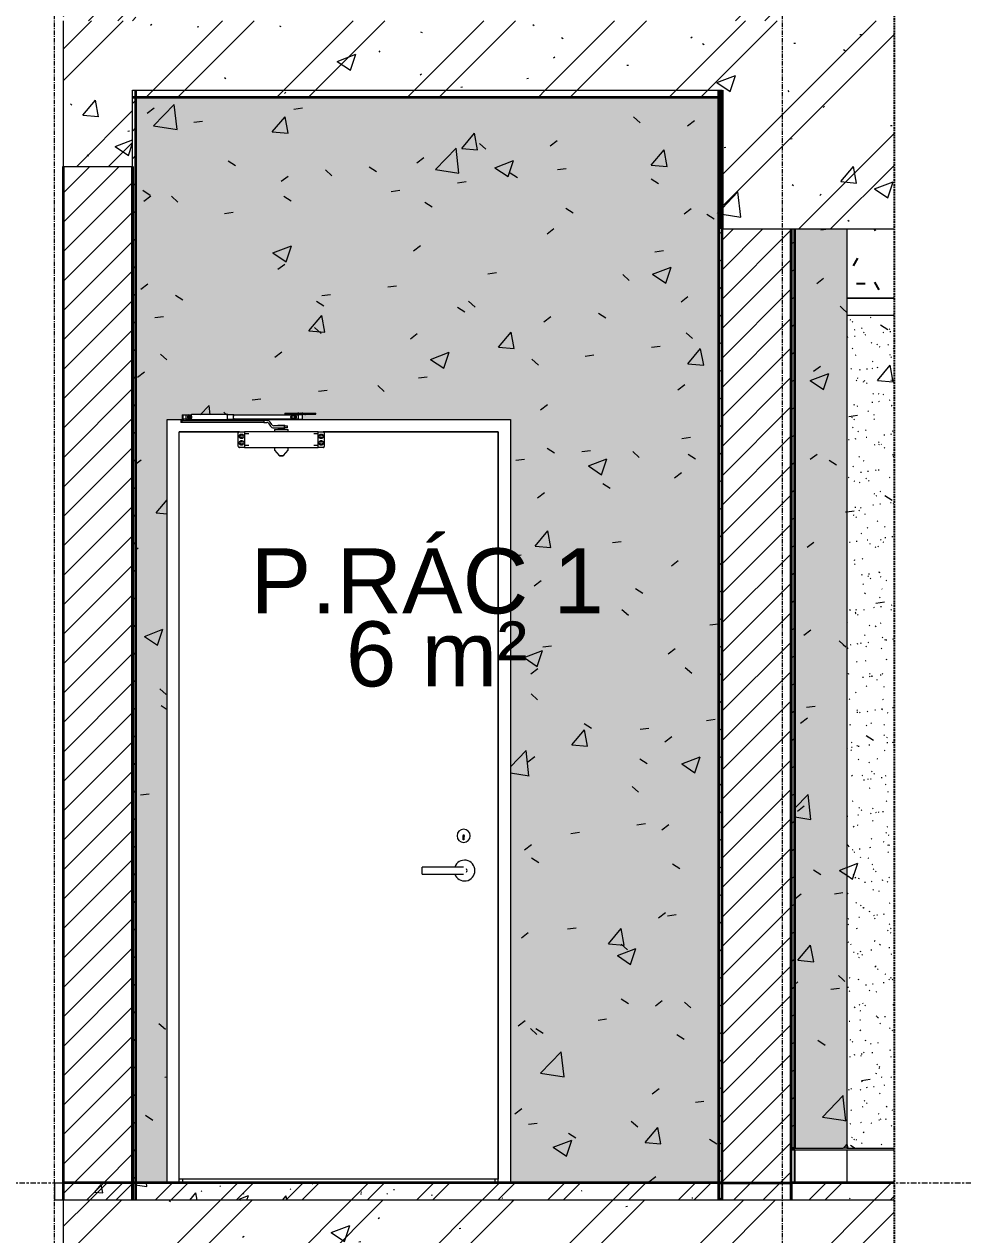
# Model space of a CAD drawing. Header units: millimetres. Extents: x 41641 to 74043, y -6777 to 34550.
# Drawn here: x 51349 to 54057, y 15650 to 19140 of the extents above; entities that cross this region are included whole.
import ezdxf

# ---------------------------------------------------------------- set-up
doc = ezdxf.new("R2010")
doc.units = ezdxf.units.MM
for name, pattern in [('Centre', [31.75, 6.35, -4.7625, 15.875, -4.7625]), ('Grid Line', [22.225, 12.7, -3.175, 3.175, -3.175]), ('Hidden', [7.14375, 4.7625, -2.38125])]:
    doc.linetypes.add(name, pattern=pattern)
for name, color, linetype, lineweight in [('0-1', 7, 'Continuous', 5), ('A-AREA-IDEN', 2, 'Continuous', 9), ('A-CLNG-1', 250, 'Continuous', 18), ('A-CLNG-PATT-1', 254, 'Continuous', 25), ('A-DETL-GENF', 92, 'Continuous', 18), ('A-DETL-GENF-1', 9, 'Continuous', 18), ('A-DETL-GENF-3', 92, 'Hidden', 25), ('A-DETL-THIN', 151, 'Continuous', 18), ('A-DOOR', 31, 'Continuous', 18), ('A-DOOR-FRAM', 31, 'Continuous', 18), ('A-FLOR', 192, 'Continuous', 18), ('A-FLOR-1', 250, 'Continuous', 18), ('A-FLOR-FNSH-1', 7, 'Continuous', 35), ('A-FLOR-HRAL-1', 250, 'Continuous', 18), ('A-FLOR-HRAL-2', 53, 'Continuous', 25), ('A-FLOR-HRAL-3', 9, 'Continuous', 18), ('A-FLOR-LEVL-2', 51, 'Centre', 9), ('A-FLOR-PATT-1', 43, 'Continuous', 18), ('A-FLOR-PATT-3', 8, 'Continuous', 18), ('A-WALL-1', 7, 'Continuous', 35), ('A-WALL-PATT', 111, 'Continuous', 18), ('A-WALL-PATT-1', 9, 'Continuous', 18), ('A-WALL-PATT-2', 255, 'Continuous', 18), ('A-WALL-PATT-3', 250, 'Continuous', 18), ('I-WALL', 2, 'Continuous', 18), ('I-WALL-1', 250, 'Continuous', 18), ('S-BEAM-3', 10, 'Continuous', 50), ('S-GRID-1', 1, 'Grid Line', 9)]:
    doc.layers.add(name, color=color, linetype=linetype, lineweight=lineweight)
doc.styles.add('Arial', font='arial.ttf', dxfattribs={"height": 187.5})
pattern_1 = [(50, (48873.26, 15725), (546.553, -47.817), [57.15, -628.65]), (355, (48873.26, 15725), (-105.73, 573.17), [45.72, -502.92]), (100.451, (48918.8, 15721), (440.828, 525.35), [48.57, -534.27]), (46.184, (48873.26, 15877.4), (813.24, -126.13), [85.725, -942.975]), (96.636, (48941, 15866.9), (712.21, 742.28), [72.855, -801.405]), (351.184, (48873.3, 15877.4), (712.21, 742.28), [68.58, -754.38]), (21, (48949.46, 15839.3), (454.843, -306.796), [57.15, -628.65]), (326, (48949.46, 15839.3), (185.406, 552.564), [45.72, -502.92]), (71.451, (48987.36, 15813.73), (640.25, 245.764), [48.57, -534.27]), (37.5, (48873.26, 15725), (9.2664, 253.665), [5.029, -491.795, 5.029, -505.511, -504.825]), (37.5, (48873.26, 15725), (9.2664, 253.665), [-1007.364, 5.03, -499.796]), (7.5, (48873.26, 15725), (200.46, 300.541), [5.029, -286.055, 5.029, -480.365, -192.405]), (7.5, (48873.26, 15725), (200.46, 300.541), [-776.478, 5.03, -187.376]), (327.5, (48703.33, 15725), (406.773, -17.1864), [5.029, -185.471, 5.029, -589.331, -788.67]), (327.5, (48703.33, 15725), (406.773, -17.1864), [-784.86, 5.03, -783.64]), (317.5, (48627.13, 15725), (444.388, 76.28), [5.03, -242.62, 5.03, -389.687, -560.07]), (317.5, (48627.13, 15725), (444.388, 76.28), [-642.366, 5.03, -555.04]), (45, (48873.26, 15725), (-188.585, 188.585), []), (45, (48873.26, 16010.75), (-188.585, 188.585), [])]
pattern_2 = [(50, (48873.26, 15725), (273.276, -23.909), [28.575, -314.325]), (355, (48873.26, 15725), (-52.865, 286.585), [22.86, -251.46]), (100.451, (48896.03, 15723), (220.414, 262.675), [24.285, -267.135]), (46.184, (48873.26, 15801.2), (406.619, -63.065), [42.862, -471.487]), (96.636, (48907.14, 15795.94), (356.104, 371.14), [36.428, -400.703]), (351.184, (48873.26, 15801.2), (356.107, 371.138), [34.29, -377.19]), (21, (48911.36, 15782.15), (227.421, -153.398), [28.575, -314.325]), (326, (48911.36, 15782.15), (92.703, 276.282), [22.86, -251.46]), (71.451, (48930.3, 15769.37), (320.125, 122.882), [24.285, -267.135]), (37.5, (48873.26, 15725), (4.6325, 126.8326), [2.515, -245.897, 2.515, -252.755, -252.413]), (37.5, (48873.26, 15725), (4.6325, 126.8326), [-503.682, 2.515, -249.898]), (7.5, (48873.26, 15725), (100.229, 150.271), [2.515, -143.027, 2.515, -240.182, -96.203]), (7.5, (48873.26, 15725), (100.229, 150.271), [-388.239, 2.515, -93.688]), (327.5, (48788.3, 15725), (203.3868, -8.5935), [2.515, -92.735, 2.515, -294.665, -394.335]), (327.5, (48788.3, 15725), (203.3868, -8.5935), [-392.43, 2.515, -391.82]), (317.5, (48750.2, 15725), (222.1944, 38.14), [2.515, -121.31, 2.515, -194.843, -280.035]), (317.5, (48750.2, 15725), (222.1944, 38.14), [-321.183, 2.515, -277.52]), (45, (48873.26, 15725), (-94.2927, 94.2927), []), (45, (48873.26, 15867.88), (-94.2927, 94.2927), [])]
pattern_3 = [(50, (48873.26, 15725), (546.553, -47.817), [57.15, -628.65]), (355, (48873.26, 15725), (-105.73, 573.17), [45.72, -502.92]), (100.451, (48918.8, 15721), (440.828, 525.35), [48.57, -534.27]), (46.184, (48873.26, 15877.4), (813.24, -126.13), [85.72, -942.98]), (96.636, (48941, 15866.9), (712.21, 742.28), [72.86, -801.4]), (351.184, (48873.3, 15877.4), (712.21, 742.28), [68.58, -754.38]), (21, (48949.46, 15839.3), (454.843, -306.796), [57.15, -628.65]), (326, (48949.46, 15839.3), (185.406, 552.564), [45.72, -502.92]), (71.451, (48987.36, 15813.73), (640.25, 245.764), [48.57, -534.27]), (37.5, (48873.26, 15725), (9.2664, 253.665), [25.146, -471.678, 25.146, -485.394, -504.825]), (37.5, (48873.26, 15725), (9.2664, 253.665), [-1007.364, 25.146, -479.68]), (7.5, (48873.26, 15725), (200.46, 300.541), [25.146, -265.938, 25.146, -460.248, -192.405]), (7.5, (48873.26, 15725), (200.46, 300.541), [-776.478, 25.146, -167.26]), (327.5, (48703.33, 15725), (406.773, -17.1864), [25.146, -165.354, 25.146, -569.214, -788.67]), (327.5, (48703.33, 15725), (406.773, -17.1864), [-784.86, 25.146, -763.524]), (317.5, (48627.13, 15725), (444.388, 76.28), [25.146, -222.504, 25.146, -369.57, -560.07]), (317.5, (48627.13, 15725), (444.388, 76.28), [-642.366, 25.146, -534.924])]
pattern_4 = [(37.5, (48873.26, 15725), (-2.40047, 73.41204), [2.515, -55.397, 2.515, -62.255, -61.913]), (37.5, (48873.26, 15725), (-2.40047, 73.41204), [-122.682, 2.515, -59.398]), (7.5, (48873.26, 15725), (67.4282, 107.524), [2.515, -28.727, 2.515, -49.682, -20.003]), (7.5, (48873.26, 15725), (67.4282, 107.524), [-83.439, 2.515, -17.488]), (327.5, (48826.4, 15725), (118.6493, 0.2155), [2.515, -16.535, 2.515, -66.065, -89.535]), (327.5, (48826.4, 15725), (118.6493, 0.2155), [-87.63, 2.515, -87.02]), (317.5, (48826.4, 15725), (114.5339, 33.4393), [2.515, -7.01, 2.515, -42.443, -51.435]), (317.5, (48826.4, 15725), (114.5339, 33.4393), [-54.483, 2.515, -48.92])]
pattern_5 = [(45, (48873.26, 15725), (-39.77476, 39.77476), [])]
pattern_6 = [(45, (48873.26, 15725), (-42.4264, 42.4264), [])]

# ---------------------------------------------------------------- blocks, each defined once
blk = doc.blocks.new('NCV_TKTC_KET CAU_rvt-1-TKCS_THANG MÁY TM1 - MẶT CẮT')
at = {"layer": 'A-FLOR-PATT-1'}
h = blk.add_hatch(dxfattribs=at)
h.set_pattern_fill('FP_3', color=256, style=0, pattern_type=2)
h.set_pattern_definition(pattern_1)
h.paths.add_polyline_path([(53295.8, 18930), (53361.9, 18930), (53361.9, 18950), (51661.9, 18950), (51661.9, 18930), (52646.7, 18930)])
h = blk.add_hatch(dxfattribs=at)
h.set_pattern_fill('FP_3', color=256, style=0, pattern_type=2)
h.set_pattern_definition(pattern_1)
h.paths.add_polyline_path([(53295.8, 18930), (53361.9, 18930), (53361.9, 18950), (51661.9, 18950), (51661.9, 18930), (52646.7, 18930)])
at = {"layer": 'A-FLOR-FNSH-1'}
for p, q in [((51661.9, 18930), (53361.9, 18930)), ((53361.9, 18930), (53361.9, 18950))]:
    blk.add_line(p, q, dxfattribs=at)
at = {"layer": 'S-BEAM-3'}
blk.add_line((53361.9, 18950), (53361.9, 18550), dxfattribs=at)
blk = doc.blocks.new('Railing - Railing-V6-TKCS_THANG MÁY TM1 - MẶT CẮT')
at = {"layer": 'A-FLOR-HRAL-2'}
for p, q in [((53571.9, 22695), (53561.9, 22695)), ((53561.9, 22695), (53561.9, 22600)), ((53571.9, 22600), (53571.9, 22695)), ((53561.9, 22600), (53571.9, 22600))]:
    blk.add_line(p, q, dxfattribs=at)
at = {"layer": 'A-FLOR-HRAL-3'}
for p, q in [((53571.9, 22695), (53721.9, 22695)), ((53721.9, 22695), (53858.6, 22695)), ((53721.9, 22695), (53721.9, 22600))]:
    blk.add_line(p, q, dxfattribs=at)
blk = doc.blocks.new('CL_01-VÁCH DỰNG THẠCH CAO CĂN HỘ LOẠI 1-7A1 - CL_01-VÁCH DỰNG THẠCH CAO CĂN HỘ LOẠI 1-7A-V11-TKCS_THANG MÁY TM1 - MẶT CẮT')
at = {"layer": 'A-CLNG-PATT-1'}
h = blk.add_hatch(dxfattribs=at)
h.set_pattern_fill('FP_8', color=256, style=0, pattern_type=2)
h.set_pattern_definition([(0, (48873.26, 15725), (304.8, 76.2), [25.146, -203.454, 25.146, -203.454, -1219.2]), (0, (48873.26, 15725), (304.8, 76.2), [-457.2, 25.146, -432.054, 25.146, -203.454, -533.4]), (0, (48873.26, 15725), (304.8, 76.2), [-1143, 25.146, -127.254, 25.146, -355.854]), (120, (48987.56, 15763.1), (-218.3911, 225.8645), [25.146, -203.454, 25.146, -203.454, -1219.2]), (120, (48987.56, 15763.1), (-218.3911, 225.8645), [-457.2, 25.146, -432.054, 25.146, -203.454, -533.4]), (120, (48987.56, 15763.1), (-218.3911, 225.8645), [-1143, 25.146, -127.254, 25.146, -355.854]), (240, (49025.66, 15915.5), (-86.4089, -302.0645), [25.146, -203.454, 25.146, -203.454, -1219.2]), (240, (49025.66, 15915.5), (-86.4089, -302.0645), [-457.2, 25.146, -432.054, 25.146, -203.454, -533.4]), (240, (49025.66, 15915.5), (-86.4089, -302.0645), [-1143, 25.146, -127.254, 25.146, -355.854])])
h.paths.add_polyline_path([(53858.6, 18350), (53858.6, 18550), (53721.9, 18550), (53721.9, 18350)])
at = {"layer": 'A-CLNG-1'}
blk.add_line((53858.6, 18350), (53721.9, 18350), dxfattribs=at)
blk = doc.blocks.new('NCV_TKTC_TANG 5_rvt-1-TKCS_THANG MÁY TM1 - MẶT CẮT')
at = {"layer": 'A-FLOR-1'}
h = blk.add_hatch(dxfattribs=at)
h.set_pattern_fill('FP_2', color=256, style=0, pattern_type=2)
h.set_pattern_definition(pattern_2)
h.paths.add_polyline_path([(53858.6, 15750), (53858.6, 15800), (53561.9, 15800), (53561.9, 15750)])
at = {"layer": 'A-WALL-PATT-1'}
h = blk.add_hatch(dxfattribs=at)
h.set_pattern_fill('FP_5', color=256, style=0, pattern_type=2)
h.set_pattern_definition(pattern_3)
h.paths.add_polyline_path([(53571.9, 15900), (53711.9, 15900), (53711.9, 18550), (53571.9, 18550), (53571.9, 16338.3)])
h = blk.add_hatch(dxfattribs=at)
h.set_pattern_fill('FP_5', color=256, style=0, pattern_type=2)
h.set_pattern_definition(pattern_3)
h.paths.add_polyline_path([(53721.9, 15900), (53721.9, 18550), (53711.9, 18550), (53711.9, 15900)])
h = blk.add_hatch(dxfattribs=at)
h.set_pattern_fill('FP_5', color=256, style=0, pattern_type=2)
h.set_pattern_definition(pattern_3)
h.paths.add_polyline_path([(53721.9, 15900), (53858.6, 15900), (53858.6, 18300), (53721.9, 18300), (53721.9, 16038.3)])
at = {"layer": 'A-WALL-PATT-2'}
h = blk.add_hatch(dxfattribs=at)
h.set_pattern_fill('FP_6', color=256, style=0, pattern_type=2)
h.set_pattern_definition(pattern_4)
h.paths.add_polyline_path([(53571.9, 15900), (53711.9, 15900), (53711.9, 18550), (53571.9, 18550), (53571.9, 16338.3)])
h = blk.add_hatch(dxfattribs=at)
h.set_pattern_fill('FP_6', color=256, style=0, pattern_type=2)
h.set_pattern_definition(pattern_4)
h.paths.add_polyline_path([(53721.9, 15900), (53721.9, 18550), (53711.9, 18550), (53711.9, 15900)])
h = blk.add_hatch(dxfattribs=at)
h.set_pattern_fill('FP_6', color=256, style=0, pattern_type=2)
h.set_pattern_definition(pattern_4)
h.paths.add_polyline_path([(53721.9, 15900), (53858.6, 15900), (53858.6, 18300), (53721.9, 18300), (53721.9, 16038.3)])
at = {"layer": 'A-WALL-PATT-3'}
h = blk.add_hatch(dxfattribs=at)
h.set_pattern_fill('FP_7', color=256, style=0, pattern_type=2)
h.set_pattern_definition(pattern_5)
h.paths.add_polyline_path([(53561.9, 15900), (53571.9, 15900), (53571.9, 18550), (53561.9, 18550), (53561.9, 16338.3)])
at = {"layer": 'A-CLNG-1'}
for p, q in [((53721.9, 18350), (53858.6, 18350)), ((53858.6, 18300), (53721.9, 18300))]:
    blk.add_line(p, q, dxfattribs=at)
at = {"layer": 'A-FLOR-FNSH-1'}
for p, q in [((53858.6, 15800), (53561.9, 15800)), ((53561.9, 15800), (53561.9, 15750))]:
    blk.add_line(p, q, dxfattribs=at)
at = {"layer": 'A-WALL-1'}
for p, q in [((53561.9, 18550), (53561.9, 15900)), ((53571.9, 15900), (53571.9, 18550)), ((53561.9, 15900), (53571.9, 15900))]:
    blk.add_line(p, q, dxfattribs=at)
at = {"layer": 'I-WALL-1'}
for p, q in [((53721.9, 18550), (53721.9, 15900)), ((53571.9, 15900), (53711.9, 15900)), ((53721.9, 15900), (53711.9, 15900)), ((53721.9, 15900), (53858.6, 15900))]:
    blk.add_line(p, q, dxfattribs=at)
at = {"layer": 'A-CLNG-1'}
blk.add_blockref('CL_01-VÁCH DỰNG THẠCH CAO CĂN HỘ LOẠI 1-7A1 - CL_01-VÁCH DỰNG THẠCH CAO CĂN HỘ LOẠI 1-7A-V11-TKCS_THANG MÁY TM1 - MẶT CẮT', (0, 0), dxfattribs=at)
at = {"layer": 'A-FLOR-HRAL-1'}
blk.add_blockref('Railing - Railing-V6-TKCS_THANG MÁY TM1 - MẶT CẮT', (0, -6800), dxfattribs=at)
blk = doc.blocks.new('FD_02 - FD_03 - FD_03-KY THUAT-900x2200mm-V3-TKCS_THANG MÁY TM1 - MẶT CẮT')
at = {"layer": 'A-DOOR'}
for p, q in [((52100.8, 7818.5), (52100.8, 7815.5)), ((52100.8, 7818.5), (52101.2, 7818.5)), ((52101.2, 7818.5), (52120.4, 7818.5)), ((52120.4, 7818.5), (52120.7, 7818.5)), ((52120.8, 7818.5), (52126, 7818.5)), ((52126, 7818.5), (52127.1, 7818.5)), ((52127.1, 7818.5), (52143.6, 7818.5)), ((52139.8, 7820.3), (52139.8, 7818.5)), ((52143.6, 7818.5), (52147.9, 7818.5)), ((52145.8, 7820.3), (52145.8, 7820.3)), ((52145.8, 7820.3), (52145.8, 7820.3)), ((52147.9, 7818.5), (52164.4, 7818.5)), ((52151.8, 7818.5), (52151.8, 7820.3)), ((52164.4, 7818.5), (52165.5, 7818.5)), ((52165.5, 7818.5), (52170.7, 7818.5)), ((52170.8, 7818.5), (52171.1, 7818.5)), ((52171.1, 7818.5), (52190.3, 7818.5)), ((52190.3, 7818.5), (52190.8, 7818.5)), ((52190.8, 7815.5), (52190.8, 7818.5)), ((51800.8, 7798), (51800.8, 7792)), ((51800.8, 7798), (51805.3, 7798)), ((51805.3, 7792), (51800.8, 7792)), ((51804.8, 7814), (51804.8, 7801)), ((51804.8, 7814), (51816.9, 7814)), ((51816.9, 7801), (51804.8, 7801)), ((51805.3, 7798), (52040.8, 7798)), ((51805.3, 7792), (51805.3, 7798)), ((52040.8, 7792), (51805.3, 7792)), ((51807.3, 7814), (51807.3, 7798)), ((51808.5, 7801), (51808.5, 7798)), ((51816.9, 7814), (51824, 7814)), ((51816.9, 7801), (51816.9, 7814)), ((51824, 7801), (51816.9, 7801)), ((51817.1, 7798), (51817.1, 7801.2)), ((51818.3, 7798), (51818.3, 7801)), ((51824, 7814), (51830.9, 7814)), ((51830.9, 7801), (51824, 7801)), ((51830.9, 7801), (51830.9, 7814)), ((51830.9, 7813.6), (51830.9, 7801.4)), ((51830.9, 7801.4), (51830.9, 7813.6)), ((51936.4, 7814.5), (51831.7, 7814.5)), ((51831.7, 7800.5), (51936.4, 7800.5)), ((51953.8, 7813.5), (51936.4, 7813.5)), ((51936.4, 7801.5), (51953.8, 7801.5)), ((52140.2, 7812.5), (51953.8, 7812.5)), ((51953.8, 7802.5), (52140.2, 7802.5)), ((52049.2, 7798), (52040.8, 7798)), ((52040.8, 7798), (52040.8, 7792)), ((52040.8, 7792), (52049.2, 7792)), ((52049.2, 7798), (52049.2, 7798)), ((52054.1, 7789.4), (52059.9, 7781.1)), ((52064.8, 7784.6), (52059, 7792.9)), ((52081.1, 7784), (52083.8, 7784)), ((52081.1, 7784), (52081.1, 7782)), ((52083.8, 7784), (52093.8, 7784)), ((52083.8, 7782), (52083.8, 7784)), ((52093.8, 7784), (52101.2, 7784)), ((52093.8, 7782), (52093.8, 7784)), ((52100.8, 7815.5), (52101.2, 7815.5)), ((52101.2, 7815.5), (52120.4, 7815.5)), ((52101.2, 7782), (52101.2, 7784)), ((52120.4, 7815.5), (52120.7, 7815.5)), ((52120.8, 7815.5), (52126, 7815.5)), ((52121.7, 7811.5), (52128.6, 7811.5)), ((52121.7, 7811.5), (52121.7, 7803.5)), ((52128.6, 7803.5), (52121.7, 7803.5)), ((52126, 7815.5), (52127.1, 7815.5)), ((52127.1, 7815.5), (52143.6, 7815.5)), ((52130.8, 7815.5), (52130.8, 7814.5)), ((52130.8, 7814.5), (52132.8, 7814.5)), ((52132.8, 7814.5), (52130.8, 7814.5)), ((52134.8, 7814.5), (52132.8, 7814.5)), ((52134.8, 7814.5), (52140.5, 7814.5)), ((52140.5, 7800.5), (52134.8, 7800.5)), ((52139.3, 7814.5), (52139.3, 7800.5)), ((52140.5, 7814.5), (52152, 7814.5)), ((52140.5, 7800.5), (52140.5, 7814.5)), ((52152, 7800.5), (52140.5, 7800.5)), ((52140.8, 7815.5), (52140.8, 7814.5)), ((52143.6, 7815.5), (52147.9, 7815.5)), ((52147.9, 7815.5), (52164.4, 7815.5)), ((52150.8, 7814.5), (52150.8, 7815.5)), ((52158.8, 7814.5), (52152, 7814.5)), ((52152, 7814.5), (52152.2, 7814.5)), ((52152.2, 7800.5), (52152, 7800.5)), ((52152.2, 7800.5), (52152.2, 7814.5)), ((52158.8, 7814.5), (52160.8, 7814.5)), ((52160.8, 7814.5), (52158.8, 7814.5)), ((52160.8, 7814.5), (52160.8, 7815.5)), ((52164.4, 7815.5), (52165.5, 7815.5)), ((52165.5, 7815.5), (52170.7, 7815.5)), ((52170.8, 7815.5), (52171.1, 7815.5)), ((52171.1, 7815.5), (52190.3, 7815.5)), ((52190.3, 7815.5), (52190.8, 7815.5)), ((51970.1, 7765), (51796.9, 7765)), ((51796.9, 5610), (51796.9, 7765)), ((51967.1, 7723), (51967.1, 7762)), ((51970.1, 7765), (51982.4, 7765)), ((51982.4, 7765), (51985, 7765)), ((52197.1, 7765), (51985.1, 7765)), ((51985.1, 7765), (51985.1, 7764.7)), ((51985.1, 7764.7), (51985.1, 7756.1)), ((51997.1, 7759), (51985.1, 7759)), ((51985.1, 7756.1), (51985.1, 7754.3)), ((51985.1, 7754.3), (51985.1, 7730.7)), ((52100.1, 7782), (52069.7, 7782)), ((52069.7, 7776), (52100.1, 7776)), ((52071.6, 7772), (52071.6, 7765)), ((52071.6, 7772), (52110, 7772)), ((52081.1, 7776), (52081.1, 7774)), ((52082.4, 7774), (52081.1, 7774)), ((52082.1, 7774), (52082.1, 7772)), ((52083.3, 7774), (52082.4, 7774)), ((52082.4, 7774), (52083.3, 7774)), ((52083.8, 7774), (52082.4, 7774)), ((52083.8, 7774), (52083.8, 7776)), ((52088.8, 7774), (52083.8, 7774)), ((52093.8, 7774), (52088.8, 7774)), ((52093.8, 7774), (52093.8, 7776)), ((52097.5, 7774), (52093.8, 7774)), ((52101.2, 7774), (52097.5, 7774)), ((52100.1, 7776), (52100.1, 7782)), ((52100.1, 7782), (52108.6, 7782)), ((52108.6, 7776), (52100.1, 7776)), ((52100.1, 7772), (52100.1, 7774)), ((52101.2, 7774), (52101.2, 7776)), ((52108.6, 7776), (52108.6, 7782)), ((52110, 7772), (52110.7, 7772)), ((52110.7, 7765), (52110.7, 7772)), ((52197.1, 7759), (52185.1, 7759)), ((52197.1, 7764.7), (52197.1, 7765)), ((52197.1, 7756.1), (52197.1, 7764.7)), ((52197.1, 7754.3), (52197.1, 7756.1)), ((52197.1, 7730.7), (52197.1, 7754.3)), ((52197.2, 7765), (52199.9, 7765)), ((52199.9, 7765), (52212.1, 7765)), ((52716.9, 7765), (52212.1, 7765)), ((52215.1, 7762), (52215.1, 7723)), ((52716.9, 7765), (52716.9, 5610)), ((51982.4, 7720), (51970.1, 7720)), ((51985, 7720), (51982.4, 7720)), ((51985.1, 7730.7), (51985.1, 7728.9)), ((51985.1, 7728.9), (51985.1, 7720.3)), ((51985.1, 7726), (51997.1, 7726)), ((51985.1, 7720.3), (51985.1, 7720)), ((51985.1, 7720), (52197.1, 7720)), ((52071.6, 7720), (52071.6, 7712.4)), ((52110.6, 7712.4), (52110.6, 7720)), ((52185.1, 7726), (52197.1, 7726)), ((52197.1, 7728.9), (52197.1, 7730.7)), ((52197.1, 7720.3), (52197.1, 7728.9)), ((52197.1, 7720), (52197.1, 7720.3)), ((52199.9, 7720), (52197.2, 7720)), ((52212.1, 7720), (52199.9, 7720)), ((52071.9, 7711.7), (52084.9, 7696.3)), ((52091.1, 7696), (52091.1, 7696)), ((52091.1, 7696), (52091.1, 7696)), ((52097.4, 7696.3), (52110.4, 7711.7)), ((52616, 6588.3), (52616, 6597.7)), ((52617.9, 6597.7), (52617.9, 6588.3)), ((52617.9, 6588.3), (52616, 6588.3)), ((52601.9, 6510), (52496.9, 6510)), ((52496.9, 6500), (52496.9, 6510)), ((52496.9, 6490), (52496.9, 6500)), ((52496.9, 6490), (52601.9, 6490)), ((52716.9, 5610), (51796.9, 5610))]:
    blk.add_line(p, q, dxfattribs=at)
at = {"layer": 'A-DOOR', "flags": 128}
for points in [[(52118.4, 7807.5), (52118.5, 7808.3), (52118.8, 7809), (52119.3, 7809.7), (52119.9, 7810.4), (52120.7, 7811), (52121.7, 7811.5)], [(52121.7, 7803.5), (52120.7, 7804), (52119.9, 7804.6), (52119.3, 7805.3), (52118.8, 7806), (52118.5, 7806.7), (52118.4, 7807.5)], [(51970.1, 7765), (51969.5, 7764.9), (51968.8, 7764.7), (51968.3, 7764.3), (51967.8, 7763.9), (51967.4, 7763.3), (51967.2, 7762.7), (51967.1, 7762)], [(52215.1, 7762), (52215.1, 7762.7), (52214.8, 7763.3), (52214.5, 7763.9), (52214, 7764.3), (52213.4, 7764.7), (52212.8, 7764.9), (52212.1, 7765)], [(51967.1, 7723), (51967.2, 7722.3), (51967.4, 7721.7), (51967.8, 7721.1), (51968.3, 7720.7), (51968.8, 7720.3), (51969.5, 7720.1), (51970.1, 7720)], [(52212.1, 7720), (52212.8, 7720.1), (52213.4, 7720.3), (52214, 7720.7), (52214.5, 7721.1), (52214.8, 7721.7), (52215.1, 7722.3), (52215.1, 7723)], [(52071.9, 7711.7), (52071.9, 7711.7), (52071.8, 7711.8), (52071.8, 7711.8), (52071.8, 7711.8), (52071.8, 7711.9), (52071.7, 7711.9), (52071.7, 7712), (52071.7, 7712), (52071.7, 7712), (52071.7, 7712.1), (52071.7, 7712.1), (52071.7, 7712.2), (52071.6, 7712.2), (52071.6, 7712.3), (52071.6, 7712.3), (52071.6, 7712.3), (52071.6, 7712.4), (52071.6, 7712.4)], [(52085.6, 7696), (52085.5, 7696), (52085.5, 7696), (52085.4, 7696), (52085.4, 7696), (52085.4, 7696), (52085.3, 7696), (52085.3, 7696), (52085.3, 7696), (52085.2, 7696.1), (52085.2, 7696.1), (52085.2, 7696.1), (52085.1, 7696.1), (52085.1, 7696.1), (52085.1, 7696.1), (52085, 7696.2), (52085, 7696.2), (52085, 7696.2), (52084.9, 7696.2), (52084.9, 7696.3), (52084.9, 7696.3), (52084.9, 7696.3), (52084.9, 7696.3)], [(52091.1, 7696), (52090.9, 7696), (52090.7, 7696), (52090.5, 7696), (52090.2, 7696), (52090, 7696), (52089.8, 7696), (52089.6, 7696), (52089.4, 7696), (52089.2, 7696), (52089, 7696), (52088.8, 7696), (52088.6, 7696), (52088.4, 7696), (52088.2, 7696), (52088, 7696), (52087.8, 7696), (52087.6, 7696), (52087.5, 7696), (52087.3, 7696), (52087.1, 7696), (52087, 7696), (52086.8, 7696), (52086.7, 7696), (52086.6, 7696), (52086.4, 7696), (52086.3, 7696), (52086.2, 7696), (52086.1, 7696), (52086, 7696), (52085.9, 7696), (52085.9, 7696), (52085.8, 7696), (52085.7, 7696), (52085.7, 7696), (52085.6, 7696), (52085.6, 7696), (52085.6, 7696), (52085.6, 7696), (52085.6, 7696)], [(52085.6, 7696), (52085.6, 7696), (52085.6, 7696), (52085.6, 7696), (52085.6, 7696), (52085.7, 7696), (52085.7, 7696), (52085.8, 7696), (52085.8, 7696), (52085.9, 7696), (52086, 7696), (52086.1, 7696), (52086.2, 7696), (52086.3, 7696), (52086.4, 7696), (52086.5, 7696), (52086.7, 7696), (52086.8, 7696), (52086.9, 7696), (52087.1, 7696), (52087.2, 7696), (52087.4, 7696), (52087.6, 7696), (52087.7, 7696), (52087.9, 7696), (52088.1, 7696), (52088.3, 7696), (52088.5, 7696), (52088.7, 7696), (52088.9, 7696), (52089.1, 7696), (52089.3, 7696), (52089.5, 7696), (52089.7, 7696), (52090, 7696), (52090.2, 7696), (52090.4, 7696), (52090.6, 7696), (52090.8, 7696), (52091.1, 7696), (52091.1, 7696)], [(52091.1, 7696), (52091.3, 7696), (52091.6, 7696), (52091.8, 7696), (52092, 7696), (52092.2, 7696), (52092.5, 7696), (52092.7, 7696), (52092.9, 7696), (52093.1, 7696), (52093.3, 7696), (52093.5, 7696), (52093.7, 7696), (52093.9, 7696), (52094.1, 7696), (52094.3, 7696), (52094.5, 7696), (52094.6, 7696), (52094.8, 7696), (52095, 7696), (52095.1, 7696), (52095.3, 7696), (52095.4, 7696), (52095.6, 7696), (52095.7, 7696), (52095.8, 7696), (52095.9, 7696), (52096, 7696), (52096.1, 7696), (52096.2, 7696), (52096.3, 7696), (52096.4, 7696), (52096.5, 7696), (52096.5, 7696), (52096.6, 7696), (52096.6, 7696), (52096.7, 7696), (52096.7, 7696), (52096.7, 7696), (52096.7, 7696)], [(52096.7, 7696), (52096.7, 7696), (52096.7, 7696), (52096.7, 7696), (52096.6, 7696), (52096.6, 7696), (52096.5, 7696), (52096.5, 7696), (52096.4, 7696), (52096.3, 7696), (52096.3, 7696), (52096.2, 7696), (52096.1, 7696), (52096, 7696), (52095.8, 7696), (52095.7, 7696), (52095.6, 7696), (52095.5, 7696), (52095.3, 7696), (52095.2, 7696), (52095, 7696), (52094.8, 7696), (52094.7, 7696), (52094.5, 7696), (52094.3, 7696), (52094.1, 7696), (52093.9, 7696), (52093.8, 7696), (52093.6, 7696), (52093.4, 7696), (52093.1, 7696), (52092.9, 7696), (52092.7, 7696), (52092.5, 7696), (52092.3, 7696), (52092.1, 7696), (52091.9, 7696), (52091.6, 7696), (52091.4, 7696), (52091.2, 7696), (52091.1, 7696)], [(52097.4, 7696.3), (52097.4, 7696.3), (52097.4, 7696.3), (52097.3, 7696.2), (52097.3, 7696.2), (52097.3, 7696.2), (52097.2, 7696.2), (52097.2, 7696.2), (52097.2, 7696.1), (52097.1, 7696.1), (52097.1, 7696.1), (52097.1, 7696.1), (52097, 7696.1), (52097, 7696.1), (52097, 7696), (52096.9, 7696), (52096.9, 7696), (52096.9, 7696), (52096.8, 7696), (52096.8, 7696), (52096.8, 7696), (52096.7, 7696), (52096.7, 7696)], [(52110.6, 7712.4), (52110.6, 7712.4), (52110.6, 7712.3), (52110.6, 7712.3), (52110.6, 7712.2), (52110.6, 7712.2), (52110.6, 7712.1), (52110.6, 7712.1), (52110.6, 7712.1), (52110.6, 7712), (52110.5, 7712), (52110.5, 7711.9), (52110.5, 7711.9), (52110.5, 7711.9), (52110.5, 7711.8), (52110.4, 7711.8), (52110.4, 7711.7), (52110.4, 7711.7), (52110.4, 7711.7)], [(52616.9, 6510), (52616.9, 6510), (52616.9, 6510), (52616.8, 6510), (52616.7, 6510), (52616.6, 6510), (52616.5, 6510), (52616.4, 6510), (52616.2, 6510), (52616, 6510), (52615.8, 6510), (52615.5, 6510), (52615.2, 6510), (52615, 6510), (52614.6, 6510), (52614.3, 6510), (52614, 6510), (52613.6, 6510), (52613.2, 6510), (52612.8, 6510), (52612.4, 6510), (52611.9, 6510), (52611.5, 6510), (52611, 6510), (52610.5, 6510), (52610, 6510), (52609.5, 6510), (52609, 6510), (52608.5, 6510), (52607.9, 6510), (52607.4, 6510), (52606.8, 6510), (52606.2, 6510), (52605.7, 6510), (52605.1, 6510), (52604.5, 6510), (52603.9, 6510), (52603.3, 6510), (52602.7, 6510), (52602.1, 6510), (52601.9, 6510)], [(52601.9, 6490), (52602.5, 6490), (52603.1, 6490), (52603.7, 6490), (52604.3, 6490), (52604.9, 6490), (52605.5, 6490), (52606.1, 6490), (52606.7, 6490), (52607.2, 6490), (52607.8, 6490), (52608.3, 6490), (52608.9, 6490), (52609.4, 6490), (52609.9, 6490), (52610.4, 6490), (52610.9, 6490), (52611.4, 6490), (52611.8, 6490), (52612.3, 6490), (52612.7, 6490), (52613.1, 6490), (52613.5, 6490), (52613.9, 6490), (52614.2, 6490), (52614.6, 6490), (52614.9, 6490), (52615.2, 6490), (52615.4, 6490), (52615.7, 6490), (52615.9, 6490), (52616.1, 6490), (52616.3, 6490), (52616.5, 6490), (52616.6, 6490), (52616.7, 6490), (52616.8, 6490), (52616.9, 6490), (52616.9, 6490), (52616.9, 6490)]]:
    blk.add_lwpolyline(points, dxfattribs=at)
at = {"layer": 'A-DOOR'}
for centre, radius, start, end in [((51976.1, 7752), 3.5, 0, 180), ((51976.1, 7752), 3.5, 180, 0), ((52206.1, 7752), 3.5, 0, 180), ((52206.1, 7752), 3.5, 180, 0), ((51976.1, 7733), 3.5, 0, 180), ((51976.1, 7733), 3.5, 180, 0), ((52206.1, 7733), 3.5, 0, 180), ((52206.1, 7733), 3.5, 180, 0), ((52616.9, 6600), 19, 0, 180), ((52616.9, 6600), 19, 180, 0), ((52616.9, 6600), 2.5, 293.4206, 247.0082), ((52619.4, 6500), 30, 0, 160.3657), ((52619.4, 6500), 30, 199.5633, 0), ((52616.9, 6500), 10, 0, 30), ((52616.9, 6500), 10, 330, 0)]:
    blk.add_arc(centre, radius, start, end, dxfattribs=at)
for centre, major_axis, ratio, start_param, end_param in [((51822.8, 7807.5), (0, 2.5), 0.965835, 4.712389, 7.853982), ((51822.8, 7807.5), (0, 2.5), 0.965835, 1.570796, 4.712389), ((51823.3, 7807.5), (0, 2.5), 0.965835, 0, 1.570796), ((51823.3, 7807.5), (0, 2.5), 0.965835, 1.570796, 3.141593), ((51823.4, 7807.5), (0, 2.5), 0.965835, 0, 1.570796), ((51823.4, 7807.5), (0, 2.5), 0.965835, 1.570796, 3.141593), ((51825.2, 7807.5), (0, 2.5), 0.965835, 0.523599, 1.570796), ((51825.1, 7807.5), (0, 2.5), 0.965835, 0.523599, 1.570796), ((51825.2, 7807.5), (0, 2.5), 0.965835, 1.570796, 2.617994), ((51825.1, 7807.5), (0, 2.5), 0.965835, 1.570796, 2.617994), ((51825.7, 7807.5), (0, 2.5), 0.965835, 0.523599, 1.570796), ((51825.7, 7807.5), (0, 2.5), 0.965835, 1.570796, 2.617994), ((51822.2, 7807.5), (0, 6.79), 0.965835, 4.712389, 5.992125), ((51822.2, 7807.5), (0, 6.79), 0.965835, 3.432653, 4.712389), ((51822.7, 7807.5), (0, 6.79), 0.965835, 4.712389, 5.992125), ((51822.7, 7807.5), (0, 6.79), 0.965835, 3.432653, 4.712389), ((51823.3, 7807.5), (0, 2.5), 0.965835, 4.712389, 4.974188), ((51823.4, 7807.5), (0, 2.5), 0.965835, 4.712389, 4.974188), ((51823.3, 7807.5), (0, 2.5), 0.965835, 4.45059, 4.712389), ((51823.4, 7807.5), (0, 2.5), 0.965835, 4.45059, 4.712389), ((51831.7, 7807.5), (0, 7), 0.259156, 0, 0.50718), ((51831.7, 7807.5), (0, 7), 0.259156, 2.634413, 3.141593), ((51936.4, 7807.5), (0, 7), 0.259156, 5.759587, 7.853982), ((51936.4, 7807.5), (0, 7), 0.259156, 1.570796, 3.665191), ((51936.4, 7807.5), (0, 6), 0.259156, 0, 1.570796), ((51936.4, 7807.5), (0, 6), 0.259156, 1.570796, 3.141593), ((51953.8, 7807.5), (0, 6), 0.259156, 5.759587, 7.853982), ((51953.8, 7807.5), (0, 6), 0.259156, 1.570796, 3.665191), ((51953.8, 7807.5), (0, 5), 0.259156, 0, 1.570796), ((51953.8, 7807.5), (0, 5), 0.259156, 1.570796, 3.141593), ((52049.2, 7786), (0, 12), 1, 5.323254, 6.283185), ((52049.2, 7786), (0, 6), 1, 5.323254, 6.283185), ((52069.7, 7788), (0, 6), 1, 2.181662, 3.141593), ((52134.8, 7807.5), (0, 7), 0.965835, 0, 1.570796), ((52134.8, 7807.5), (0, 7), 0.965835, 1.570796, 3.141593), ((52132.6, 7807.5), (0, 2.5), 0.965835, 4.712389, 7.853982), ((52132.6, 7807.5), (0, 2.5), 0.965835, 1.570796, 4.712389), ((52133.1, 7807.5), (0, 2.5), 0.965835, 0, 1.570796), ((52133.1, 7807.5), (0, 2.5), 0.965835, 0, 1.570796), ((52133.1, 7807.5), (0, 2.5), 0.965835, 1.570796, 3.141593), ((52133.1, 7807.5), (0, 2.5), 0.965835, 1.570796, 3.141593), ((52134.7, 7807.5), (0, 2.5), 0.965835, 0.523599, 1.570796), ((52134.7, 7807.5), (0, 2.5), 0.965835, 0.523599, 1.570796), ((52134.7, 7807.5), (0, 2.5), 0.965835, 1.570796, 2.617994), ((52134.7, 7807.5), (0, 2.5), 0.965835, 1.570796, 2.617994), ((52135.2, 7807.5), (0, 2.5), 0.965835, 0.523599, 1.570796), ((52135.2, 7807.5), (0, 2.5), 0.965835, 1.570796, 2.617994), ((52133.1, 7807.5), (0, 2.5), 0.965835, 5.759587, 6.021386), ((52133.1, 7807.5), (0, 2.5), 0.965835, 5.759587, 6.021386), ((52133.1, 7807.5), (0, 2.5), 0.965835, 3.403392, 3.665191), ((52133.1, 7807.5), (0, 2.5), 0.965835, 3.403392, 3.665191), ((52069.7, 7788), (0, 12), 1, 2.181662, 3.141593)]:
    blk.add_ellipse(centre, major_axis=major_axis, ratio=ratio, start_param=start_param, end_param=end_param, dxfattribs=at)
for points, knots in [([(51830.9, 7813.6), (51830.9, 7813.5), (51830.9, 7813.2), (51830.9, 7812.8), (51831, 7812.5), (51831.1, 7812.3), (51831.1, 7812), (51831.2, 7811.8), (51831.2, 7811.7), (51831.3, 7811.5), (51831.3, 7811.3), (51831.4, 7811.1), (51831.5, 7810.8), (51831.5, 7810.6), (51831.6, 7810.4), (51831.6, 7810.3), (51831.7, 7810), (51831.7, 7809.8), (51831.8, 7809.4), (51831.9, 7809), (51831.9, 7808.7), (51831.9, 7808.2), (51832, 7807.8), (51832, 7807.5)], [0, 0, 0, 0, 0.1, 0.2, 0.25, 0.3, 0.35, 0.375, 0.4, 0.425, 0.45, 0.5, 0.55, 0.575, 0.6, 0.625, 0.65, 0.7, 0.75, 0.8, 0.85, 0.9, 1, 1, 1, 1]), ([(51832, 7807.5), (51832, 7807.2), (51831.9, 7806.8), (51831.9, 7806.3), (51831.9, 7806), (51831.8, 7805.6), (51831.7, 7805.2), (51831.7, 7805), (51831.6, 7804.7), (51831.6, 7804.6), (51831.5, 7804.4), (51831.5, 7804.2), (51831.4, 7803.9), (51831.3, 7803.7), (51831.3, 7803.5), (51831.2, 7803.3), (51831.2, 7803.2), (51831.1, 7803), (51831.1, 7802.7), (51831, 7802.5), (51830.9, 7802.2), (51830.9, 7801.8), (51830.9, 7801.5), (51830.9, 7801.4)], [0, 0, 0, 0, 0.1, 0.15, 0.2, 0.25, 0.3, 0.35, 0.375, 0.4, 0.425, 0.45, 0.5, 0.55, 0.575, 0.6, 0.625, 0.65, 0.7, 0.75, 0.8, 0.9, 1, 1, 1, 1]), ([(51969.8, 7752), (51969.8, 7753.2), (51970.3, 7755), (51971.8, 7756.9), (51973.2, 7757.9), (51974.9, 7758.5), (51976.7, 7758.7), (51978.5, 7758.4), (51980.1, 7757.6), (51981.5, 7756.4), (51982.1, 7755.4), (51982.4, 7754.9)], [0, 0, 0, 0, 0.2, 0.3, 0.4, 0.5, 0.6, 0.7, 0.8, 0.9, 1, 1, 1, 1]), ([(51982.4, 7749.1), (51981.9, 7748), (51980.7, 7746.7), (51978.5, 7745.6), (51976.7, 7745.3), (51974.9, 7745.5), (51973.2, 7746.1), (51971.8, 7747.1), (51970.6, 7748.5), (51969.9, 7750.2), (51969.8, 7751.4), (51969.8, 7752)], [0, 0, 0, 0, 0.2, 0.3, 0.4, 0.5, 0.6, 0.7, 0.8, 0.9, 1, 1, 1, 1]), ([(52199.9, 7754.9), (52200.4, 7756), (52201.6, 7757.3), (52203.8, 7758.4), (52205.5, 7758.7), (52207.3, 7758.5), (52209, 7757.9), (52210.5, 7756.9), (52211.6, 7755.5), (52212.3, 7753.8), (52212.5, 7752.6), (52212.5, 7752)], [0, 0, 0, 0, 0.2, 0.3, 0.4, 0.5, 0.6, 0.7, 0.8, 0.9, 1, 1, 1, 1]), ([(52212.5, 7752), (52212.5, 7750.8), (52212, 7749), (52210.5, 7747.1), (52209, 7746.1), (52207.3, 7745.5), (52205.5, 7745.3), (52203.8, 7745.6), (52202.1, 7746.4), (52200.8, 7747.6), (52200.1, 7748.6), (52199.9, 7749.1)], [0, 0, 0, 0, 0.2, 0.3, 0.4, 0.5, 0.6, 0.7, 0.8, 0.9, 1, 1, 1, 1]), ([(51969.8, 7733), (51969.8, 7734.2), (51970.3, 7736), (51971.8, 7737.9), (51973.2, 7738.9), (51974.9, 7739.5), (51976.7, 7739.7), (51978.5, 7739.4), (51980.1, 7738.6), (51981.5, 7737.4), (51982.1, 7736.4), (51982.4, 7735.9)], [0, 0, 0, 0, 0.2, 0.3, 0.4, 0.5, 0.6, 0.7, 0.8, 0.9, 1, 1, 1, 1]), ([(51982.4, 7730.1), (51981.9, 7729), (51980.7, 7727.7), (51978.5, 7726.6), (51976.7, 7726.3), (51974.9, 7726.5), (51973.2, 7727.1), (51971.8, 7728.1), (51970.6, 7729.5), (51969.9, 7731.2), (51969.8, 7732.4), (51969.8, 7733)], [0, 0, 0, 0, 0.2, 0.3, 0.4, 0.5, 0.6, 0.7, 0.8, 0.9, 1, 1, 1, 1]), ([(52199.9, 7735.9), (52200.4, 7737), (52201.6, 7738.3), (52203.8, 7739.4), (52205.5, 7739.7), (52207.3, 7739.5), (52209, 7738.9), (52210.5, 7737.9), (52211.6, 7736.5), (52212.3, 7734.8), (52212.5, 7733.6), (52212.5, 7733)], [0, 0, 0, 0, 0.2, 0.3, 0.4, 0.5, 0.6, 0.7, 0.8, 0.9, 1, 1, 1, 1]), ([(52212.5, 7733), (52212.5, 7731.8), (52212, 7730), (52210.5, 7728.1), (52209, 7727.1), (52207.3, 7726.5), (52205.5, 7726.3), (52203.8, 7726.6), (52202.1, 7727.4), (52200.8, 7728.6), (52200.1, 7729.6), (52199.9, 7730.1)], [0, 0, 0, 0, 0.2, 0.3, 0.4, 0.5, 0.6, 0.7, 0.8, 0.9, 1, 1, 1, 1])]:
    blk.add_open_spline(points, degree=3, knots=knots, dxfattribs=at)
for points in [[(51982.4, 7754.9), (51982.6, 7754.4), (51983, 7753.5), (51983.1, 7752.5), (51983.1, 7752)], [(51983.1, 7752), (51983.1, 7751.5), (51983, 7750.5), (51982.6, 7749.6), (51982.4, 7749.1)], [(52199.2, 7752), (52199.2, 7752.5), (52199.3, 7753.5), (52199.6, 7754.4), (52199.9, 7754.9)], [(52199.9, 7749.1), (52199.6, 7749.6), (52199.3, 7750.5), (52199.2, 7751.5), (52199.2, 7752)], [(51982.4, 7735.9), (51982.6, 7735.4), (51983, 7734.5), (51983.1, 7733.5), (51983.1, 7733)], [(51983.1, 7733), (51983.1, 7732.5), (51983, 7731.5), (51982.6, 7730.6), (51982.4, 7730.1)], [(52199.2, 7733), (52199.2, 7733.5), (52199.3, 7734.5), (52199.6, 7735.4), (52199.9, 7735.9)], [(52199.9, 7730.1), (52199.6, 7730.6), (52199.3, 7731.5), (52199.2, 7732.5), (52199.2, 7733)]]:
    blk.add_open_spline(points, degree=3, dxfattribs=at)
at = {"layer": 'A-DOOR-FRAM'}
for p, q in [((51796.9, 5600), (51796.9, 7765)), ((51796.9, 7765), (51970.1, 7765)), ((52212.1, 7765), (52716.9, 7765)), ((52716.9, 5600), (52716.9, 7765)), ((51806.9, 5600), (51806.9, 5610)), ((52706.9, 5610), (52706.9, 5600))]:
    blk.add_line(p, q, dxfattribs=at)
blk = doc.blocks.new('BORDER VIEW - BORDER VIEW-3767652-TKCS_THANG MÁY TM1 - MẶT CẮT')
at = {"layer": 'A-DETL-GENF-3'}
blk.add_line((53858.6, 34266.8), (53858.6, -4350), dxfattribs=at)

msp = doc.modelspace()

# ---------------------------------------------------------------- hatches: boundary and pattern name
at = {"layer": 'A-DETL-GENF-1'}
h = msp.add_hatch(dxfattribs=at)
h.set_pattern_fill('FP_3', color=256, style=0, pattern_type=2)
h.set_pattern_definition(pattern_1)
h.paths.add_polyline_path([(44536.9, 18550), (44536.9, 18950), (45537, 18950), (45537, 18750), (45737, 18750), (45737, 18950), (49161.9, 18950), (49161.9, 18730), (49361.9, 18730), (49361.9, 19150), (43732, 19150), (43732, 18950), (44235.3, 18950), (44235.3, 18550)])
h.paths.add_polyline_path([(53858.6, 18550), (53858.6, 19150), (51461.9, 19150), (51461.9, 18730), (51661.9, 18730), (51661.9, 18950), (53362.4, 18950), (53362.4, 18550)])
h = msp.add_hatch(dxfattribs=at)
h.set_pattern_fill('FP_3', color=256, style=0, pattern_type=2)
h.set_pattern_definition(pattern_1)
h.paths.add_polyline_path([(44536.9, 15150), (44536.9, 15550), (45537, 15550), (45537, 15350), (45737, 15350), (45737, 15550), (49161.9, 15550), (49161.9, 15330), (49361.9, 15330), (49361.9, 15750), (43732, 15750), (43732, 15550), (44235.3, 15550), (44235.3, 15150)])
h.paths.add_polyline_path([(53362.4, 15150), (53858.6, 15150), (53858.6, 15750), (51461.9, 15750), (51461.9, 15330), (51661.9, 15330), (51661.9, 15550), (53362.4, 15550)])
at = {"layer": 'A-FLOR-PATT-3'}
h = msp.add_hatch(dxfattribs=at)
h.set_pattern_fill('FP_2', color=256, style=0, pattern_type=2)
h.set_pattern_definition(pattern_2)
h.paths.add_polyline_path([(53295.8, 15750), (53362.4, 15750), (53362.4, 15800), (51461.9, 15800), (51461.9, 15750), (52646.7, 15750)])
at = {"layer": 'A-WALL-PATT'}
h = msp.add_hatch(dxfattribs=at)
h.set_pattern_fill('FP_1', color=256, style=0, pattern_type=2)
h.set_pattern_definition(pattern_6)
h.paths.add_polyline_path([(51661.9, 15800), (51661.9, 18730), (51461.9, 18730), (51461.9, 15800)])
h.paths.add_polyline_path([(51461.9, 19150), (51661.9, 19150), (51661.9, 19200), (51461.9, 19200)])
h = msp.add_hatch(dxfattribs=at)
h.set_pattern_fill('FP_7', color=256, style=0, pattern_type=2)
h.set_pattern_definition(pattern_5)
h.paths.add_polyline_path([(51671.9, 15800), (51671.9, 18950), (51661.9, 18950), (51661.9, 15800)])
h.paths.add_polyline_path([(51661.9, 19150), (51671.9, 19150), (51671.9, 19200), (51661.9, 19200)])
h = msp.add_hatch(dxfattribs=at)
h.set_pattern_fill('FP_7', color=256, style=0, pattern_type=2)
h.set_pattern_definition(pattern_5)
h.paths.add_polyline_path([(53362.3, 15800), (53362.3, 18950), (53352.3, 18950), (53352.3, 15800)])
h.paths.add_polyline_path([(53352.3, 19150), (53362.3, 19150), (53362.3, 19200), (53352.3, 19200)])
h = msp.add_hatch(dxfattribs=at)
h.set_pattern_fill('FP_1', color=256, style=0, pattern_type=2)
h.set_pattern_definition(pattern_6)
h.paths.add_polyline_path([(53561.9, 15800), (53561.9, 18550), (53362.4, 18550), (53361.9, 15800)])
h.paths.add_polyline_path([(53561.9, 19150), (53561.9, 19200), (53361.9, 19200), (53362.4, 19150)])
h = msp.add_hatch(dxfattribs=at)
h.set_pattern_fill('FP_5', color=256, style=0, pattern_type=2)
h.set_pattern_definition(pattern_3)
h.paths.add_polyline_path([(51671.9, 15800), (51761.9, 15800), (51761.9, 18000), (51807.4, 18000), (51807, 18001), (51804.8, 18001), (51805.3, 18014), (51935.5, 18013.6), (51934.6, 18008.8), (51935.2, 18002.2), (51935.1, 18000.5), (52751.9, 18000), (52751.9, 15800), (53352.3, 15800), (53352.3, 18930), (51671.9, 18930), (51671.9, 16020)])
h.paths.add_polyline_path([(52135, 18000.5), (52132, 18001.2), (52128.6, 18003.2), (52118.5, 18003.5), (51953.1, 18003.3), (51952.5, 18007.5), (51953.4, 18012.3), (51953.8, 18012.5), (52129.6, 18011.9), (52132.1, 18013.9), (52132.8, 18014.5), (52132.8, 18015.5), (52127.1, 18015.5), (52127.1, 18018.5), (52164.4, 18018.5), (52164.4, 18015.5), (52158.8, 18015.5), (52158.8, 18014.5), (52152, 18014.5), (52151.4, 18000.5), (52135.2, 18000.5)])
h.paths.add_polyline_path([(51952.6, 18001.5), (51935.6, 18002.3), (51934.8, 18006.7), (51935.5, 18012.3), (51936.4, 18013.5), (51953, 18012.7), (51952.2, 18008.3), (51952.8, 18002.7), (51952.7, 18001.5)])
h.paths.add_polyline_path([(52129.4, 18003.4), (52128.6, 18003.5), (52129, 18003.4)])
h.paths.add_polyline_path([(52129, 18004), (52130.4, 18005.7), (52129.8, 18005.2), (52129, 18004)])
h.paths.add_polyline_path([(52131.2, 18004.1), (52134.1, 18004.5), (52134.4, 18005.3), (52133.1, 18009.9), (52132.1, 18009.4), (52132.4, 18008.8), (52132.4, 18008.1), (52131.1, 18007.2), (52131.4, 18006.2), (52132.4, 18005.9), (52131.4, 18004.5)])
h.paths.add_polyline_path([(52119.9, 18004.6), (52118.7, 18008.8), (52118.5, 18006.7), (52119.6, 18005)])
h.paths.add_polyline_path([(51824.1, 18005.1), (51825.6, 18006.7), (51825.8, 18007.5), (51824.9, 18009.4), (51822.7, 18007.5), (51823.5, 18005.7), (51824, 18005.2)])
h.paths.add_polyline_path([(52130.4, 18009), (52129.8, 18010.1), (52130.3, 18009.1)])
h.paths.add_polyline_path([(52118.8, 18015.5), (52101.2, 18015.5), (52101.2, 18018.5), (52126, 18018.5), (52126, 18015.5), (52119.2, 18015.5)])
h.paths.add_polyline_path([(52171.1, 18015.5), (52165.5, 18015.5), (52165.5, 18018.5), (52190.3, 18018.5), (52190.3, 18015.5), (52171.3, 18015.5)])
h = msp.add_hatch(dxfattribs=at)
h.set_pattern_fill('FP_6', color=256, style=0, pattern_type=2)
h.set_pattern_definition(pattern_4)
h.paths.add_polyline_path([(51671.9, 15800), (51761.9, 15800), (51761.9, 18000), (51807.4, 18000), (51807, 18001), (51804.8, 18001), (51805.3, 18014), (51935.5, 18013.6), (51934.6, 18008.8), (51935.2, 18002.2), (51935.1, 18000.5), (52751.9, 18000), (52751.9, 15800), (53352.3, 15800), (53352.3, 18930), (51671.9, 18930), (51671.9, 16020)])
h.paths.add_polyline_path([(52135, 18000.5), (52132, 18001.2), (52128.6, 18003.2), (52118.5, 18003.5), (51953.1, 18003.3), (51952.5, 18007.5), (51953.4, 18012.3), (51953.8, 18012.5), (52129.6, 18011.9), (52132.1, 18013.9), (52132.8, 18014.5), (52132.8, 18015.5), (52127.1, 18015.5), (52127.1, 18018.5), (52164.4, 18018.5), (52164.4, 18015.5), (52158.8, 18015.5), (52158.8, 18014.5), (52152, 18014.5), (52151.4, 18000.5), (52135.2, 18000.5)])
h.paths.add_polyline_path([(51952.6, 18001.5), (51935.6, 18002.3), (51934.8, 18006.7), (51935.5, 18012.3), (51936.4, 18013.5), (51953, 18012.7), (51952.2, 18008.3), (51952.8, 18002.7), (51952.7, 18001.5)])
h.paths.add_polyline_path([(52129.4, 18003.4), (52128.6, 18003.5), (52129, 18003.4)])
h.paths.add_polyline_path([(52129, 18004), (52130.4, 18005.7), (52129.8, 18005.2), (52129, 18004)])
h.paths.add_polyline_path([(52131.2, 18004.1), (52134.1, 18004.5), (52134.4, 18005.3), (52133.1, 18009.9), (52132.1, 18009.4), (52132.4, 18008.8), (52132.4, 18008.1), (52131.1, 18007.2), (52131.4, 18006.2), (52132.4, 18005.9), (52131.4, 18004.5)])
h.paths.add_polyline_path([(52119.9, 18004.6), (52118.7, 18008.8), (52118.5, 18006.7), (52119.6, 18005)])
h.paths.add_polyline_path([(51824.1, 18005.1), (51825.6, 18006.7), (51825.8, 18007.5), (51824.9, 18009.4), (51822.7, 18007.5), (51823.5, 18005.7), (51824, 18005.2)])
h.paths.add_polyline_path([(52130.4, 18009), (52129.8, 18010.1), (52130.3, 18009.1)])
h.paths.add_polyline_path([(52118.8, 18015.5), (52101.2, 18015.5), (52101.2, 18018.5), (52126, 18018.5), (52126, 18015.5), (52119.2, 18015.5)])
h.paths.add_polyline_path([(52171.1, 18015.5), (52165.5, 18015.5), (52165.5, 18018.5), (52190.3, 18018.5), (52190.3, 18015.5), (52171.3, 18015.5)])
h = msp.add_hatch(dxfattribs=at)
h.set_pattern_fill('FP_1', color=256, style=0, pattern_type=2)
h.set_pattern_definition(pattern_6)
h.paths.add_polyline_path([(51661.9, 12400), (51661.9, 15330), (51461.9, 15330), (51461.9, 12400)])
h.paths.add_polyline_path([(51461.9, 15750), (51661.9, 15750), (51661.9, 15800), (51461.9, 15800)])
h = msp.add_hatch(dxfattribs=at)
h.set_pattern_fill('FP_7', color=256, style=0, pattern_type=2)
h.set_pattern_definition(pattern_5)
h.paths.add_polyline_path([(51671.9, 12400), (51671.9, 15550), (51661.9, 15550), (51661.9, 12400)])
h.paths.add_polyline_path([(51661.9, 15750), (51671.9, 15750), (51671.9, 15800), (51661.9, 15800)])
h = msp.add_hatch(dxfattribs=at)
h.set_pattern_fill('FP_7', color=256, style=0, pattern_type=2)
h.set_pattern_definition(pattern_5)
h.paths.add_polyline_path([(53362.3, 12400), (53362.3, 15550), (53352.3, 15550), (53352.3, 12400)])
h.paths.add_polyline_path([(53352.3, 15750), (53362.3, 15750), (53362.3, 15800), (53352.3, 15800)])
h = msp.add_hatch(dxfattribs=at)
h.set_pattern_fill('FP_1', color=256, style=0, pattern_type=2)
h.set_pattern_definition(pattern_6)
h.paths.add_polyline_path([(53561.9, 12400), (53561.9, 15150), (53362.4, 15150), (53361.9, 12400)])
h.paths.add_polyline_path([(53362.4, 15750), (53561.9, 15750), (53561.9, 15800), (53361.9, 15800), (53361.9, 15750)])

# ---------------------------------------------------------------- linework, layer by layer
at = {"layer": 'A-DETL-THIN'}
for p, q in [((51461.9, 19150), (51461.9, 18730)), ((51661.9, 18730), (51661.9, 18950)), ((51661.9, 18950), (53362.4, 18950)), ((53362.4, 18950), (53362.4, 18550)), ((51461.9, 18730), (51661.9, 18730)), ((53362.4, 18550), (53858.6, 18550)), ((53858.6, 15750), (51461.9, 15750)), ((51461.9, 15750), (51461.9, 15330))]:
    msp.add_line(p, q, dxfattribs=at)
at = {"layer": 'A-FLOR'}
for p, q in [((51437.4, 15750), (51437.4, 15800)), ((51437.4, 15800), (51461.9, 15800)), ((51461.9, 15750), (51437.4, 15750))]:
    msp.add_line(p, q, dxfattribs=at)
at = {"layer": 'A-FLOR-FNSH-1'}
for p, q in [((53352.3, 15800), (51461.9, 15800)), ((51461.9, 15800), (51461.9, 15750)), ((53362.4, 15750), (53362.4, 15800))]:
    msp.add_line(p, q, dxfattribs=at)
at = {"layer": 'A-FLOR-LEVL-2'}
msp.add_line((41640.6, 15800), (55864.2, 15800), dxfattribs=at)
at = {"layer": 'A-WALL-1'}
for p, q in [((51671.9, 15800), (51671.9, 18950)), ((53352.3, 18950), (53352.3, 15800)), ((53361.9, 18950), (53361.9, 15750)), ((53362.3, 15800), (53362.3, 18950)), ((51461.9, 18730), (51461.9, 15750)), ((51661.9, 15750), (51661.9, 18730)), ((51661.9, 18730), (51661.9, 15800)), ((53561.9, 15750), (53561.9, 18550)), ((51461.9, 15800), (51461.9, 15800)), ((51661.9, 15800), (51661.9, 15750)), ((51671.9, 15800), (51661.9, 15800)), ((51671.9, 15750), (51671.9, 15800)), ((53352.3, 15800), (53561.9, 15800)), ((53362.3, 15800), (53352.3, 15800)), ((53352.3, 15800), (53352.3, 15750)), ((53362.3, 15750), (53362.3, 15800))]:
    msp.add_line(p, q, dxfattribs=at)
at = {"layer": 'I-WALL'}
for p, q in [((51761.9, 15800), (51761.9, 18000)), ((51761.9, 18000), (51807.5, 18000)), ((51817, 18000), (52751.9, 18000)), ((52751.9, 18000), (52751.9, 15800))]:
    msp.add_line(p, q, dxfattribs=at)
at = {"layer": 'S-GRID-1'}
for p, q in [((51436.9, -4226.6), (51436.9, 32417.5)), ((53536.9, -4226.6), (53536.9, 32417.5))]:
    msp.add_line(p, q, dxfattribs=at)

# ---------------------------------------------------------------- block references
at = {"layer": '0-1'}
for name in ['NCV_TKTC_KET CAU_rvt-1-TKCS_THANG MÁY TM1 - MẶT CẮT', 'NCV_TKTC_TANG 5_rvt-1-TKCS_THANG MÁY TM1 - MẶT CẮT']:
    msp.add_blockref(name, (0, 0), dxfattribs=at)
at = {"layer": 'A-DETL-GENF'}
msp.add_blockref('BORDER VIEW - BORDER VIEW-3767652-TKCS_THANG MÁY TM1 - MẶT CẮT', (0, 0), dxfattribs=at)
at = {"layer": 'A-DOOR'}
msp.add_blockref('FD_02 - FD_03 - FD_03-KY THUAT-900x2200mm-V3-TKCS_THANG MÁY TM1 - MẶT CẮT', (0, 10200), dxfattribs=at)

# ---------------------------------------------------------------- texts
at = {"layer": 'A-AREA-IDEN', "char_height": 187.5, "line_spacing_factor": 0.936439, "style": 'Arial'}
for s, insert, width, attachment_point in [('\\pt3.75,7.5,11.25,15,18.75,22.5,26.25,30,33.75,37.5,41.25,45,48.75,52.5,56.25,60,63.75,67.5,71.25,75,78.75,82.5,86.25,90,93.75,97.5,101.25,105,108.75,112.5,116.25,120;P.RÁC 1', (52512.2, 17438.7), 1022.25, 8), ('\\pt3.75,7.5,11.25,15,18.75,22.5,26.25,30,33.75,37.5,41.25,45,48.75,52.5,56.25,60,63.75,67.5,71.25,75,78.75,82.5,86.25,90,93.75,97.5,101.25,105,108.75,112.5,116.25,120;6 m²', (52539.1, 17323.4), 536.25, 5)]:
    msp.add_mtext(s, dxfattribs=dict(at, insert=insert, width=width, attachment_point=attachment_point))

doc.saveas('drawing.dxf')
